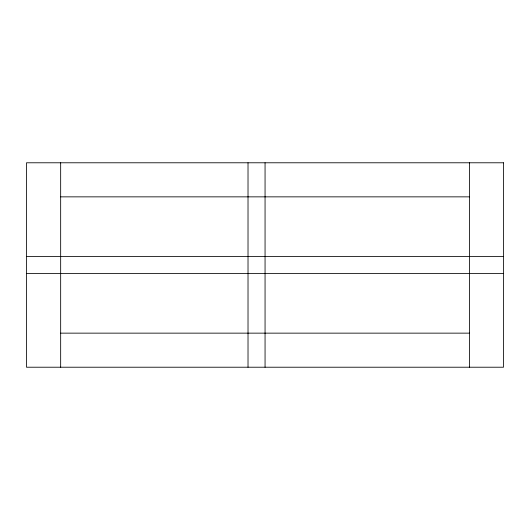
<?xml version="1.0" encoding="UTF-8"?>
<svg xmlns="http://www.w3.org/2000/svg" width="530" height="530" viewBox="0 0 530 530"><rect width="100%" height="100%" fill="white"/><g stroke="black" fill="none" stroke-linecap="round" stroke-linejoin="round"><path stroke-width="0.79" d="M469.454 367.217L469.454 162.783M60.665 196.855L469.467 196.855M26.5 256.48L503.5 256.48M26.5 273.52L503.5 273.52M60.665 333.145L469.52 333.145M265.06 162.783L265.06 367.217M248.02 162.783L248.02 367.217M60.665 162.783L60.665 367.217M503.5 162.783L26.5 162.783L26.5 367.217L503.5 367.217L503.5 162.783"/></g></svg>
